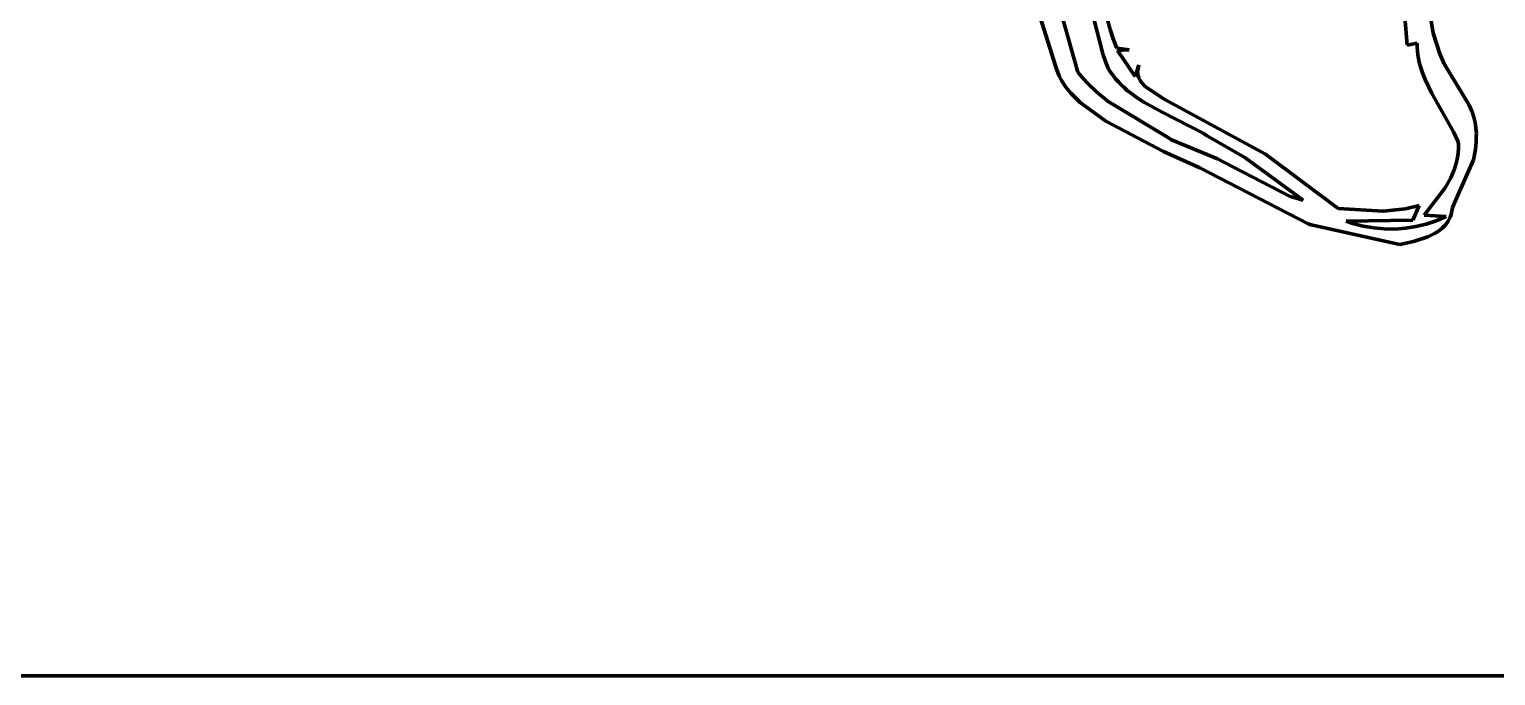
# Model space of a CAD drawing. Header units: millimetres. Extents: x 0 to 12.5, y 0 to 16.2.
# Drawn here: x 6.872 to 10.041, y 0 to 1.398 of the extents above; entities that cross this region are included whole.
import ezdxf

# ---------------------------------------------------------------- set-up
doc = ezdxf.new("R2010")
doc.units = ezdxf.units.MM
doc.layers.add('color#010101ff', color=7, linetype='CONTINUOUS', lineweight=100)
doc.layers.add('color#ffffffff', color=7, linetype='CONTINUOUS', lineweight=100)

msp = doc.modelspace()

# ---------------------------------------------------------------- linework, layer by layer
at = {"layer": 'color#010101ff'}
for p, q in [((9.0646, 1.5676), (9.1384, 1.3047)), ((9.8504, 1.3634), (9.8312, 1.5831)), ((9.09, 1.3188), (9.0184, 1.5483)), ((9.8816, 1.5436), (9.9063, 1.3892)), ((9.1929, 1.3417), (9.1567, 1.4846)), ((9.1997, 1.4285), (9.2082, 1.3973)), ((9.2082, 1.3973), (9.215, 1.3768)), ((9.215, 1.3768), (9.2226, 1.3565)), ((9.8718, 1.3674), (9.8504, 1.3634)), ((9.8719, 1.3589), (9.8718, 1.3674)), ((9.9063, 1.3892), (9.9208, 1.3445)), ((9.2043, 1.3131), (9.1929, 1.3417)), ((9.2226, 1.3565), (9.2496, 1.3529)), ((9.2496, 1.3529), (9.2242, 1.3515)), ((9.2242, 1.3515), (9.2625, 1.2957)), ((9.8724, 1.3506), (9.8719, 1.3589)), ((9.8733, 1.3425), (9.8724, 1.3506)), ((9.8746, 1.3345), (9.8733, 1.3425)), ((9.8762, 1.3267), (9.8746, 1.3345)), ((9.9208, 1.3445), (9.9299, 1.3228)), ((9.0936, 1.3077), (9.09, 1.3188)), ((9.098, 1.2971), (9.0936, 1.3077)), ((9.1384, 1.3047), (9.1492, 1.2918)), ((9.2093, 1.3052), (9.2043, 1.3131)), ((9.2146, 1.2978), (9.2093, 1.3052)), ((9.2625, 1.2957), (9.2706, 1.3205)), ((9.2679, 1.3091), (9.2677, 1.3056)), ((9.2677, 1.3056), (9.2679, 1.3022)), ((9.2685, 1.3128), (9.2679, 1.3091)), ((9.2679, 1.3022), (9.2684, 1.2989)), ((9.2694, 1.3166), (9.2685, 1.3128)), ((9.2706, 1.3205), (9.2694, 1.3166)), ((9.8782, 1.3189), (9.8762, 1.3267)), ((9.883, 1.3038), (9.8782, 1.3189)), ((9.8889, 1.289), (9.883, 1.3038)), ((9.9299, 1.3228), (9.9832, 1.2353)), ((9.1033, 1.287), (9.098, 1.2971)), ((9.1125, 1.2727), (9.1033, 1.287)), ((9.1231, 1.2594), (9.1125, 1.2727)), ((9.1492, 1.2918), (9.1606, 1.2796)), ((9.1606, 1.2796), (9.1786, 1.2626)), ((9.2201, 1.2907), (9.2146, 1.2978)), ((9.226, 1.2839), (9.2201, 1.2907)), ((9.2321, 1.2775), (9.226, 1.2839)), ((9.2385, 1.2714), (9.2321, 1.2775)), ((9.2452, 1.2655), (9.2385, 1.2714)), ((9.2684, 1.2989), (9.2702, 1.2927)), ((9.2702, 1.2927), (9.2731, 1.2869)), ((9.2731, 1.2869), (9.2769, 1.2815)), ((9.2769, 1.2815), (9.2839, 1.2741)), ((9.2839, 1.2741), (9.3253, 1.2462)), ((9.9029, 1.2603), (9.8889, 1.289)), ((9.1433, 1.2392), (9.1231, 1.2594)), ((9.1991, 1.1991), (9.1433, 1.2392)), ((9.1786, 1.2626), (9.2043, 1.2418)), ((9.2043, 1.2418), (9.3319, 1.1642)), ((9.252, 1.2599), (9.2452, 1.2655)), ((9.2663, 1.2494), (9.252, 1.2599)), ((9.2813, 1.2398), (9.2663, 1.2494)), ((9.3208, 1.2182), (9.2813, 1.2398)), ((9.3253, 1.2462), (9.544, 1.1275)), ((9.9506, 1.1759), (9.9029, 1.2603)), ((9.4091, 1.1729), (9.3208, 1.2182)), ((9.9832, 1.2353), (9.9903, 1.2188)), ((9.9903, 1.2188), (9.9941, 1.2076)), ((9.9941, 1.2076), (9.997, 1.196)), ((9.3238, 1.1334), (9.1991, 1.1991)), ((9.4167, 1.1683), (9.4091, 1.1729)), ((9.9604, 1.154), (9.9506, 1.1759)), ((9.997, 1.196), (9.9989, 1.1842)), ((9.9989, 1.1842), (9.9997, 1.172)), ((9.3319, 1.1642), (9.3411, 1.1586)), ((9.3411, 1.1586), (9.44, 1.1177)), ((9.4992, 1.1204), (9.4167, 1.1683)), ((9.9609, 1.1477), (9.9604, 1.154)), ((9.9604, 1.129), (9.961, 1.1414)), ((9.961, 1.1414), (9.9609, 1.1477)), ((9.9996, 1.1543), (9.9979, 1.1375)), ((9.9997, 1.172), (9.9996, 1.1658)), ((9.9996, 1.1658), (9.9996, 1.1543)), ((9.4023, 1.0981), (9.3238, 1.1334)), ((9.44, 1.1177), (9.4732, 1.1003)), ((9.6251, 1.0281), (9.4992, 1.1204)), ((9.544, 1.1275), (9.7009, 1.0101)), ((9.9932, 1.1157), (9.9526, 1.0227)), ((9.9556, 1.105), (9.9585, 1.1169)), ((9.9585, 1.1169), (9.9604, 1.129)), ((9.9979, 1.1375), (9.9932, 1.1157)), ((9.6361, 0.977), (9.4023, 1.0981)), ((9.4732, 1.1003), (9.5972, 1.0364)), ((9.9445, 1.0764), (9.9518, 1.0934)), ((9.9518, 1.0934), (9.9556, 1.105)), ((9.887, 0.9955), (9.9323, 1.0547)), ((9.9323, 1.0547), (9.9445, 1.0764)), ((9.5972, 1.0364), (9.6251, 1.0281)), ((9.8465, 1.0093), (9.8763, 1.0166)), ((9.8763, 1.0166), (9.8627, 0.9851)), ((9.9526, 1.0227), (9.9479, 1.0126)), ((9.7009, 1.0101), (9.7982, 1.0043)), ((9.8627, 0.9851), (9.7182, 0.9824)), ((9.7982, 1.0043), (9.8465, 1.0093)), ((9.9343, 0.9926), (9.887, 0.9955)), ((9.8909, 0.9764), (9.9128, 0.9836)), ((9.9128, 0.9836), (9.9343, 0.9926)), ((9.9386, 0.9827), (9.9358, 0.9786)), ((9.9411, 0.987), (9.9386, 0.9827)), ((9.9432, 0.9916), (9.9411, 0.987)), ((9.9449, 0.9965), (9.9432, 0.9916)), ((9.9463, 1.0016), (9.9449, 0.9965)), ((9.9473, 1.007), (9.9463, 1.0016)), ((9.9479, 1.0126), (9.9473, 1.007)), ((9.6427, 0.9746), (9.6361, 0.977)), ((9.8341, 0.932), (9.6427, 0.9746)), ((9.7182, 0.9824), (9.733, 0.9776)), ((9.733, 0.9776), (9.7554, 0.9719)), ((9.7554, 0.9719), (9.778, 0.968)), ((9.778, 0.968), (9.8008, 0.966)), ((9.8008, 0.966), (9.8235, 0.9658)), ((9.8235, 0.9658), (9.8462, 0.9675)), ((9.8462, 0.9675), (9.8687, 0.971)), ((9.8687, 0.971), (9.8909, 0.9764)), ((9.9091, 0.9559), (9.8948, 0.9489)), ((9.9178, 0.9614), (9.9091, 0.9559)), ((9.9258, 0.9676), (9.9178, 0.9614)), ((9.9294, 0.971), (9.9258, 0.9676)), ((9.9327, 0.9747), (9.9294, 0.971)), ((9.9358, 0.9786), (9.9327, 0.9747)), ((9.8641, 0.9387), (9.8341, 0.932)), ((9.8948, 0.9489), (9.8641, 0.9387))]:
    msp.add_line(p, q, dxfattribs=at)
at = {"layer": 'color#ffffffff'}
for p, q in [((9.1384, 1.3047), (9.0646, 1.5676)), ((9.8312, 1.5831), (9.8504, 1.3634)), ((9.0184, 1.5483), (9.09, 1.3188)), ((9.9063, 1.3892), (9.8816, 1.5436)), ((9.1567, 1.4846), (9.1929, 1.3417)), ((9.2082, 1.3973), (9.1997, 1.4285)), ((9.215, 1.3768), (9.2082, 1.3973)), ((9.2226, 1.3565), (9.215, 1.3768)), ((9.8504, 1.3634), (9.8718, 1.3674)), ((9.8718, 1.3674), (9.8719, 1.3589)), ((9.9208, 1.3445), (9.9063, 1.3892)), ((9.1929, 1.3417), (9.2043, 1.3131)), ((9.2496, 1.3529), (9.2226, 1.3565)), ((9.2242, 1.3515), (9.2496, 1.3529)), ((9.2625, 1.2957), (9.2242, 1.3515)), ((9.8719, 1.3589), (9.8724, 1.3506)), ((9.8724, 1.3506), (9.8733, 1.3425)), ((9.8733, 1.3425), (9.8746, 1.3345)), ((9.8746, 1.3345), (9.8762, 1.3267)), ((9.9299, 1.3228), (9.9208, 1.3445)), ((9.09, 1.3188), (9.0936, 1.3077)), ((9.0936, 1.3077), (9.098, 1.2971)), ((9.1492, 1.2918), (9.1384, 1.3047)), ((9.2043, 1.3131), (9.2093, 1.3052)), ((9.2093, 1.3052), (9.2146, 1.2978)), ((9.2706, 1.3205), (9.2625, 1.2957)), ((9.2677, 1.3056), (9.2679, 1.3091)), ((9.2679, 1.3022), (9.2677, 1.3056)), ((9.2679, 1.3091), (9.2685, 1.3128)), ((9.2684, 1.2989), (9.2679, 1.3022)), ((9.2685, 1.3128), (9.2694, 1.3166)), ((9.2694, 1.3166), (9.2706, 1.3205)), ((9.8762, 1.3267), (9.8782, 1.3189)), ((9.8782, 1.3189), (9.883, 1.3038)), ((9.883, 1.3038), (9.8889, 1.289)), ((9.9832, 1.2353), (9.9299, 1.3228)), ((9.098, 1.2971), (9.1033, 1.287)), ((9.1033, 1.287), (9.1125, 1.2727)), ((9.1125, 1.2727), (9.1231, 1.2594)), ((9.1606, 1.2796), (9.1492, 1.2918)), ((9.1786, 1.2626), (9.1606, 1.2796)), ((9.2146, 1.2978), (9.2201, 1.2907)), ((9.2201, 1.2907), (9.226, 1.2839)), ((9.226, 1.2839), (9.2321, 1.2775)), ((9.2321, 1.2775), (9.2385, 1.2714)), ((9.2385, 1.2714), (9.2452, 1.2655)), ((9.2702, 1.2927), (9.2684, 1.2989)), ((9.2731, 1.2869), (9.2702, 1.2927)), ((9.2769, 1.2815), (9.2731, 1.2869)), ((9.2839, 1.2741), (9.2769, 1.2815)), ((9.3253, 1.2462), (9.2839, 1.2741)), ((9.8889, 1.289), (9.9029, 1.2603)), ((9.1231, 1.2594), (9.1433, 1.2392)), ((9.1433, 1.2392), (9.1991, 1.1991)), ((9.2043, 1.2418), (9.1786, 1.2626)), ((9.3319, 1.1642), (9.2043, 1.2418)), ((9.2452, 1.2655), (9.252, 1.2599)), ((9.252, 1.2599), (9.2663, 1.2494)), ((9.2663, 1.2494), (9.2813, 1.2398)), ((9.2813, 1.2398), (9.3208, 1.2182)), ((9.544, 1.1275), (9.3253, 1.2462)), ((9.9029, 1.2603), (9.9506, 1.1759)), ((9.3208, 1.2182), (9.4091, 1.1729)), ((9.9903, 1.2188), (9.9832, 1.2353)), ((9.9941, 1.2076), (9.9903, 1.2188)), ((9.997, 1.196), (9.9941, 1.2076)), ((9.1991, 1.1991), (9.3238, 1.1334)), ((9.4091, 1.1729), (9.4167, 1.1683)), ((9.9506, 1.1759), (9.9604, 1.154)), ((9.9989, 1.1842), (9.997, 1.196)), ((9.9997, 1.172), (9.9989, 1.1842)), ((9.3411, 1.1586), (9.3319, 1.1642)), ((9.44, 1.1177), (9.3411, 1.1586)), ((9.4167, 1.1683), (9.4992, 1.1204)), ((9.9604, 1.154), (9.9609, 1.1477)), ((9.961, 1.1414), (9.9604, 1.129)), ((9.9609, 1.1477), (9.961, 1.1414)), ((9.9979, 1.1375), (9.9996, 1.1543)), ((9.9996, 1.1658), (9.9997, 1.172)), ((9.9996, 1.1543), (9.9996, 1.1658)), ((9.3238, 1.1334), (9.4023, 1.0981)), ((9.4732, 1.1003), (9.44, 1.1177)), ((9.4992, 1.1204), (9.6251, 1.0281)), ((9.7009, 1.0101), (9.544, 1.1275)), ((9.9526, 1.0227), (9.9932, 1.1157)), ((9.9585, 1.1169), (9.9556, 1.105)), ((9.9604, 1.129), (9.9585, 1.1169)), ((9.9932, 1.1157), (9.9979, 1.1375)), ((9.4023, 1.0981), (9.6361, 0.977)), ((9.5972, 1.0364), (9.4732, 1.1003)), ((9.9518, 1.0934), (9.9445, 1.0764)), ((9.9556, 1.105), (9.9518, 1.0934)), ((9.9323, 1.0547), (9.887, 0.9955)), ((9.9445, 1.0764), (9.9323, 1.0547)), ((9.6251, 1.0281), (9.5972, 1.0364)), ((9.8763, 1.0166), (9.8465, 1.0093)), ((9.8627, 0.9851), (9.8763, 1.0166)), ((9.9479, 1.0126), (9.9526, 1.0227)), ((9.7982, 1.0043), (9.7009, 1.0101)), ((9.7182, 0.9824), (9.8627, 0.9851)), ((9.8465, 1.0093), (9.7982, 1.0043)), ((9.887, 0.9955), (9.9343, 0.9926)), ((9.9128, 0.9836), (9.8909, 0.9764)), ((9.9343, 0.9926), (9.9128, 0.9836)), ((9.9358, 0.9786), (9.9386, 0.9827)), ((9.9386, 0.9827), (9.9411, 0.987)), ((9.9411, 0.987), (9.9432, 0.9916)), ((9.9432, 0.9916), (9.9449, 0.9965)), ((9.9449, 0.9965), (9.9463, 1.0016)), ((9.9463, 1.0016), (9.9473, 1.007)), ((9.9473, 1.007), (9.9479, 1.0126)), ((9.6361, 0.977), (9.6427, 0.9746)), ((9.6427, 0.9746), (9.8341, 0.932)), ((9.733, 0.9776), (9.7182, 0.9824)), ((9.7554, 0.9719), (9.733, 0.9776)), ((9.778, 0.968), (9.7554, 0.9719)), ((9.8008, 0.966), (9.778, 0.968)), ((9.8235, 0.9658), (9.8008, 0.966)), ((9.8462, 0.9675), (9.8235, 0.9658)), ((9.8687, 0.971), (9.8462, 0.9675)), ((9.8909, 0.9764), (9.8687, 0.971)), ((9.8948, 0.9489), (9.9091, 0.9559)), ((9.9091, 0.9559), (9.9178, 0.9614)), ((9.9178, 0.9614), (9.9258, 0.9676)), ((9.9258, 0.9676), (9.9294, 0.971)), ((9.9294, 0.971), (9.9327, 0.9747)), ((9.9327, 0.9747), (9.9358, 0.9786)), ((9.8341, 0.932), (9.8641, 0.9387)), ((9.8641, 0.9387), (9.8948, 0.9489)), ((12.5, 0), (0, 0))]:
    msp.add_line(p, q, dxfattribs=at)

doc.saveas('drawing.dxf')
